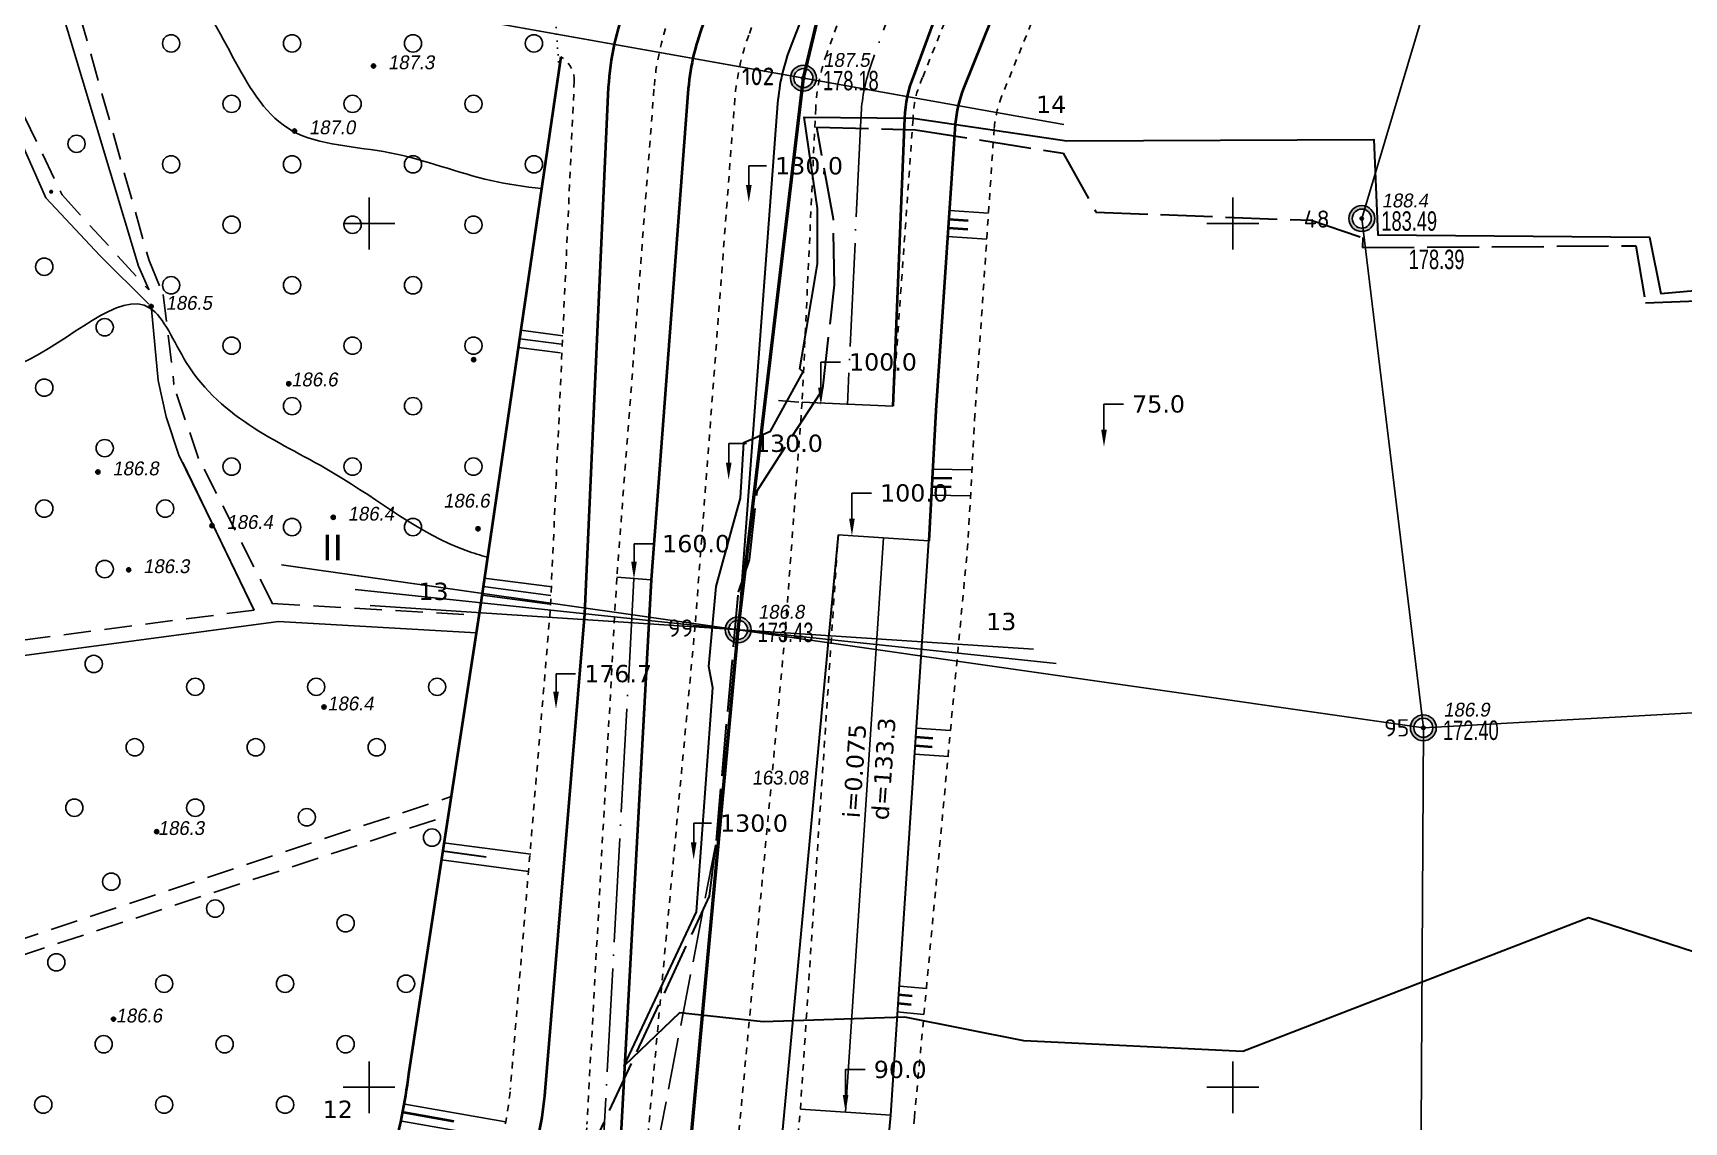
# Model space of a CAD drawing. Header units: millimetres. Extents: x 0 to 6474735, y 0 to 11273163.
# Drawn here: x 3233322.2 to 3233704.4, y 5635792 to 5636044.1 of the extents above; entities that cross this region are included whole.
import ezdxf
from ezdxf import colors
from ezdxf.entities.mleader import LeaderData, LeaderLine
from ezdxf.enums import TextEntityAlignment as Align
from ezdxf.math import Vec2, Vec3

# ---------------------------------------------------------------- set-up
doc = ezdxf.new("R2010")
doc.units = ezdxf.units.MM
doc.header["$PDMODE"] = 32
doc.header["$PDSIZE"] = 0.8
for name, pattern in [('ACAD_ISO02W100', [15, 12, -3]), ('ACAD_ISO04W100', [30, 24, -3, 0, -3]), ('ADOT1', [1.6, 0.1, -1.5]), ('AHIDDEN2', [3, 1.5, -1.5]), ('AHIDDEN4', [7, 5, -2]), ('DASHED2', [9.525, 6.35, -3.175])]:
    doc.linetypes.add(name, pattern=pattern)
for name, color, linetype in [('1 доб', 7, 'Continuous'), ('5 р1ків', 7, 'Continuous'), ('ВЫСОТЫ', 7, 'Continuous'), ('ГОРИЗОНТАЛИ', 22, 'Continuous'), ('Контур запасів', 7, 'Continuous'), ('кресты', 7, 'Continuous'), ('ОШИБКИ', 7, 'Continuous'), ('ПИКЕТЫ', 7, 'Continuous'), ('ПЛАН НА КІНЕЦЬ', 7, 'Continuous'), ('ПРОМЫШЛЕННЫЕ', 7, 'Continuous'), ('ПРОФІЛЬ_БОРТА', 7, 'Continuous'), ('ПУНКТЫ', 7, 'Continuous'), ('РАСТИТ', 7, 'Continuous')]:
    doc.layers.add(name, color=color, linetype=linetype)
doc.styles.add('grad', font='grad.shx')
doc.styles.add('ISO Proportional', font='isocpeur.ttf')
doc.styles.add('universw', font='universw.shx', dxfattribs={"oblique": 10})
doc.styles.add('user', font='symeteo.shx', dxfattribs={"height": 2.5})
doc.styles.add('стиль1', font='verdana.ttf', dxfattribs={"height": 4})

# ---------------------------------------------------------------- blocks, each defined once
blk = doc.blocks.new('89_1')
h = blk.add_hatch(color=256)
h.paths.add_polyline_path([(-1.5, 0, 1), (1.5, 0, 1)])
h.paths.add_polyline_path([(1.1, 0, -1), (-1.1, 0, -1)], flags=16)
h.paths.add_polyline_path([(0.06, 0, -1), (-0.06, 0, -1)], flags=0)
for radius in [1.5, 1.1, 0.0622]:
    blk.add_circle((0, 0), radius)
at = {"color": 7, "linetype": 'Continuous', "style": 'grad', "oblique": 10, "width": 0.7}
for tag, p in [('P37', (6.48, 0.16)), ('P4', (6.45, -2.94))]:
    blk.add_attdef(tag, text='', height=2.5, dxfattribs=at).set_placement(p, align=Align.CENTER)
at = {"color": 7, "linetype": 'Continuous', "style": 'user', "flags": 8}
blk.add_attdef('ddddd', (2.53, -1.14), '', height=2.5, dxfattribs=at)
blk = doc.blocks.new('POINTINV')
at = {"layer": 'ПУНКТЫ', "color": 0, "linetype": 'Continuous'}
blk.add_point((0, 0), dxfattribs=at)
at = {"layer": 'ВЫСОТЫ', "color": 0, "style": 'grad', "width": 0.7}
blk.add_attdef('POINT_H', (1.6, -0.8), '', height=1.65, dxfattribs=at)
at = {"layer": 'ОШИБКИ', "color": 0, "linetype": 'Continuous', "style": 'grad', "width": 0.7, "flags": 1}
blk.add_attdef('POINT_MX', text='', height=1.65, dxfattribs=at).set_placement((-4.2077, 4.453385), align=Align.RIGHT)
blk.add_attdef('POINT_MY', (2.8923, 4.253385), '', height=1.65, dxfattribs=at)
blk = doc.blocks.new('372')
blk.add_circle((0, 0), 1)
blk = doc.blocks.new('368')
at = {"color": 0, "linetype": 'Continuous'}
blk.add_blockref('372', (0, 0), dxfattribs=at)

msp = doc.modelspace()

# ---------------------------------------------------------------- hatches: boundary and pattern name
at = {"layer": 'ПИКЕТЫ', "linetype": 'Continuous'}
h = msp.add_hatch(color=7, dxfattribs=at)
edge = h.paths.add_edge_path()
edge.add_arc((3233401.034, 5636036.492), 0.48, 0, 360)
h = msp.add_hatch(color=7, dxfattribs=at)
edge = h.paths.add_edge_path()
edge.add_arc((3233382.737, 5636021.435), 0.48, 0, 360)
h = msp.add_hatch(color=7, dxfattribs=at)
edge = h.paths.add_edge_path()
edge.add_arc((3233326.402, 5636007.36), 0.48, 0, 360)
h = msp.add_hatch(color=7, dxfattribs=at)
edge = h.paths.add_edge_path()
edge.add_arc((3233349.548, 5635980.796), 0.48, 0, 360)
h = msp.add_hatch(color=7, dxfattribs=at)
edge = h.paths.add_edge_path()
edge.add_arc((3233424.239, 5635968.487), 0.48, 0, 360)
h = msp.add_hatch(color=7, dxfattribs=at)
edge = h.paths.add_edge_path()
edge.add_arc((3233381.416, 5635962.892), 0.48, 0, 360)
h = msp.add_hatch(color=7, dxfattribs=at)
edge = h.paths.add_edge_path()
edge.add_arc((3233337.226, 5635942.464), 0.48, 0, 360)
h = msp.add_hatch(color=7, dxfattribs=at)
edge = h.paths.add_edge_path()
edge.add_arc((3233391.71, 5635931.98), 0.48, 0, 360)
h = msp.add_hatch(color=7, dxfattribs=at)
edge = h.paths.add_edge_path()
edge.add_arc((3233363.657, 5635930.057), 0.48, 0, 360)
h = msp.add_hatch(color=7, dxfattribs=at)
edge = h.paths.add_edge_path()
edge.add_arc((3233425.227, 5635929.318), 0.48, 0, 360)
h = msp.add_hatch(color=7, dxfattribs=at)
edge = h.paths.add_edge_path()
edge.add_arc((3233344.354, 5635919.816), 0.48, 0, 360)
h = msp.add_hatch(color=7, dxfattribs=at)
edge = h.paths.add_edge_path()
edge.add_arc((3233389.556, 5635888.04), 0.48, 0, 360)
h = msp.add_hatch(color=7, dxfattribs=at)
edge = h.paths.add_edge_path()
edge.add_arc((3233350.838, 5635859.189), 0.48, 0, 360)
h = msp.add_hatch(color=7, dxfattribs=at)
edge = h.paths.add_edge_path()
edge.add_arc((3233340.832, 5635815.779), 0.48, 0, 360)

# ---------------------------------------------------------------- linework, layer by layer
at = {"color": 7, "linetype": 'ADOT1'}
msp.add_lwpolyline([(3233454.488, 5636082.714), (3233440.717, 5636080.521), (3233444.003, 5636035.815)], dxfattribs=at)
at = {"color": 7, "linetype": 'DASHED2'}
for points in [[(3233319, 5636080.1), (3233330.4, 5636057.6), (3233349.074, 5635991.45), (3233352.35, 5635983.6), (3233354.842, 5635962.778), (3233354.681, 5635962.699)], [(3233318.147, 5636074.119), (3233316.236, 5636061.12), (3233316.06, 5636043.012), (3233320.265, 5636024.739), (3233328.957, 5636006.623), (3233349.01, 5635984.615)], [(3233377.637, 5635912.013), (3233360.551, 5635945.571), (3233354.563, 5635963.045)], [(3233377.255, 5635912.764), (3233377.6, 5635912), (3233425.442, 5635909.309)], [(3233373.4, 5635910.5), (3233259.9, 5635895.8)], [(3233217.962, 5635800.5), (3233419.011, 5635867.318)], [(3233219.269, 5635797.641), (3233418.338, 5635862.927)]]:
    msp.add_lwpolyline(points, dxfattribs=at)
at = {"color": 7}
for points in [[(3233318.147, 5636074.119), (3233326.91, 5636055.681), (3233346.66, 5635990.098), (3233348.994, 5635984.716), (3233349.01, 5635984.615)], [(3233313.498, 5636040.047), (3233316.695, 5636025.2), (3233325.188, 5636005.953), (3233337.657, 5635992.619), (3233349.043, 5635981.332)], [(3233349.629, 5635980.751), (3233349.712, 5635980.232)], [(3233356.881, 5635944.681), (3233373.4, 5635910.5)], [(3233260.601, 5635891.992), (3233379.007, 5635907.823), (3233424.817, 5635905.232)]]:
    msp.add_lwpolyline(points, dxfattribs=at)
at = {"layer": '1 доб', "color": 6}
msp.add_lwpolyline([(3233422.232, 5636047.651), (3233526.669, 5636029.019)], dxfattribs=at)
at = {"layer": '1 доб', "linetype": 'Continuous', "lineweight": 30}
msp.add_lwpolyline([(3233709.278, 5635830.514), (3233682.339, 5635839.255), (3233602.302, 5635808.255), (3233551.619, 5635810.725), (3233524.031, 5635816.236), (3233491.286, 5635815.184), (3233471.861, 5635817.27), (3233459.087, 5635804.993), (3233475.82, 5635840.614), (3233479.626, 5635892.529), (3233478.645, 5635897.436), (3233480.37, 5635915.941), (3233484.287, 5635930.313), (3233486.024, 5635936.412), (3233486.748, 5635949.267), (3233492.919, 5635951.905), (3233500.527, 5635965.689), (3233499.753, 5635966.335), (3233503.839, 5635990.679), (3233503.839, 5636003.449), (3233500.733, 5636024.644), (3233526.007, 5636024.381), (3233561.515, 5636019.137), (3233632.602, 5636019.455), (3233633.554, 5635997.409), (3233696.489, 5635996.806), (3233699.057, 5635983.831), (3233732.361, 5635986.713)], dxfattribs=at)
msp.add_lwpolyline([(3233709.278, 5635830.514), (3233682.339, 5635839.255), (3233602.302, 5635808.255), (3233551.619, 5635810.725), (3233524.031, 5635816.236), (3233491.286, 5635815.184), (3233471.861, 5635817.27), (3233459.087, 5635804.993), (3233475.82, 5635840.614), (3233479.626, 5635892.529), (3233478.645, 5635897.436), (3233480.37, 5635915.941), (3233484.287, 5635930.313), (3233486.024, 5635936.412), (3233486.748, 5635949.267), (3233492.919, 5635951.905), (3233500.527, 5635965.689), (3233499.753, 5635966.335), (3233503.839, 5635990.679), (3233503.839, 5636003.449), (3233500.733, 5636024.644), (3233526.007, 5636024.381), (3233561.515, 5636019.137), (3233632.602, 5636019.455), (3233633.554, 5635997.409), (3233696.489, 5635996.806), (3233699.057, 5635983.831), (3233732.361, 5635986.713)], dxfattribs=at)
at = {"layer": '1 доб', "color": 3, "linetype": 'Continuous', "lineweight": 30}
msp.add_lwpolyline([(3233709.278, 5635830.514), (3233682.339, 5635839.255), (3233602.302, 5635808.255), (3233551.619, 5635810.725), (3233524.031, 5635816.236), (3233491.286, 5635815.184), (3233471.861, 5635817.27), (3233459.087, 5635804.993), (3233475.82, 5635840.614), (3233479.626, 5635892.529), (3233478.645, 5635897.436), (3233480.37, 5635915.941), (3233484.287, 5635930.313), (3233486.024, 5635936.412), (3233486.748, 5635949.267), (3233492.919, 5635951.905), (3233500.527, 5635965.689), (3233499.753, 5635966.335), (3233503.839, 5635990.679), (3233503.839, 5636003.449), (3233500.733, 5636024.644), (3233526.007, 5636024.381), (3233561.515, 5636019.137), (3233632.602, 5636019.455), (3233633.554, 5635997.409), (3233696.489, 5635996.806), (3233699.057, 5635983.831), (3233732.361, 5635986.713)], dxfattribs=at)
at = {"layer": '1 доб', "linetype": 'ACAD_ISO02W100'}
msp.add_lwpolyline([(3233327.563, 5635394.97), (3233347.76, 5635456.127), (3233366.952, 5635495.328), (3233390.897, 5635532.987), (3233429.669, 5635593.376), (3233480.412, 5635857.152), (3233485.499, 5635914.629), (3233488.094, 5635922.114), (3233489.874, 5635938.129), (3233505.084, 5635961.758), (3233507.736, 5635985.773), (3233507.499, 5636000.976), (3233503.64, 5636022.312), (3233526.553, 5636021.709), (3233560.739, 5636016.298), (3233568.277, 5636002.664), (3233618.097, 5636000.745), (3233630.062, 5635996.734), (3233629.979, 5635994.449), (3233693.283, 5635994.843), (3233695.559, 5635981.609), (3233810.917, 5635986.207)], dxfattribs=at)
at = {"layer": '1 доб', "linetype": 'ACAD_ISO02W100', "lineweight": 30}
msp.add_lwpolyline([(3233430.301, 5635740.259), (3233478.83, 5635844.222), (3233480.412, 5635857.152), (3233485.499, 5635914.629), (3233488.094, 5635922.114), (3233489.874, 5635938.129), (3233505.084, 5635961.758), (3233507.736, 5635985.773), (3233507.499, 5636000.976), (3233503.64, 5636022.312), (3233526.553, 5636021.709), (3233560.739, 5636016.298), (3233568.277, 5636002.664), (3233618.097, 5636000.745), (3233630.062, 5635996.734), (3233629.979, 5635994.449), (3233693.283, 5635994.843), (3233695.559, 5635981.609), (3233810.917, 5635986.207)], dxfattribs=at)
at = {"layer": '1 доб', "color": 1}
msp.add_lwpolyline([(3233396.767, 5635915.257), (3233559.067, 5635898.156)], dxfattribs=at)
at = {"layer": 'ГОРИЗОНТАЛИ', "color": 34, "linetype": 'Continuous'}
for points, knots in [([(3233439.94, 5636008.093), (3233435.991, 5636008.529), (3233424.064, 5636010.212), (3233405.956, 5636017.745), (3233372.47, 5636018.252), (3233365.147, 5636056.088), (3233314.865, 5636078.674), (3233257.39, 5636052.34), (3233227.03, 5636002.034), (3233200.434, 5635999.397), (3233189.057, 5635998.268)], [51.0461935, 51.0461935, 51.0461935, 51.0461935, 62.9067583, 87.2236662, 110.419157, 153.632516, 177.4870156, 267.3319826, 310.942864, 343.5456651, 343.5456651, 343.5456651, 343.5456651]), ([(3233427.428, 5635922.729), (3233425.764, 5635923.181), (3233412.999, 5635927.107), (3233390.946, 5635945.378), (3233361.126, 5635956.117), (3233347.785, 5635990.684), (3233321.498, 5635962.999), (3233287.079, 5635966.004), (3233249.808, 5635952.983), (3233210.201, 5635950.921), (3233186.886, 5635951.894), (3233177.07, 5635952.303)], [41.0354555, 41.0354555, 41.0354555, 41.0354555, 46.2152635, 81.336032, 124.4466825, 139.6051385, 171.9312119, 197.0127771, 245.7697125, 286.2871437, 315.7535647, 315.7535647, 315.7535647, 315.7535647])]:
    msp.add_open_spline(points, degree=3, knots=knots, dxfattribs=at)
at = {"layer": 'Контур запасів', "color": 5, "linetype": 'Continuous', "lineweight": 50}
msp.add_lwpolyline([(3233531.122, 5636161.14), (3233677.57, 5636160.94), (3233863.616, 5636186.105), (3233938.344, 5636043.124), (3233976.254, 5635840.16), (3233904.733, 5635671.708), (3233892.023, 5635420.863), (3233850.767, 5635332.582), (3233782.316, 5635239.745), (3233681.438, 5635245.908), (3233597.073, 5635240.683), (3233461.145, 5635251.016), (3233358.467, 5635271.451), (3233358.828, 5635380.034), (3233406.788, 5635492.018), (3233445.079, 5635643.627), (3233474.096, 5635783.184), (3233485.443, 5635905.913), (3233500.56, 5636033.677), (3233531.122, 5636161.14)], dxfattribs=at)
at = {"layer": 'кресты', "color": 3, "linetype": 'Continuous'}
for p, q in [((3233400, 5635994), (3233400, 5636006)), ((3233600, 5635994), (3233600, 5636006)), ((3233394, 5636000), (3233406, 5636000)), ((3233594, 5636000), (3233606, 5636000)), ((3233400, 5635794), (3233400, 5635806)), ((3233600, 5635794), (3233600, 5635806)), ((3233394, 5635800), (3233406, 5635800)), ((3233594, 5635800), (3233606, 5635800))]:
    msp.add_line(p, q, dxfattribs=at)
at = {"layer": 'ПИКЕТЫ', "color": 7, "linetype": 'Continuous'}
for centre in [(3233401.034, 5636036.492, 186.81), (3233382.737, 5636021.435, 186.81), (3233349.548, 5635980.796, 186.81), (3233424.239, 5635968.487, 186.81), (3233381.416, 5635962.892, 186.81), (3233337.226, 5635942.464, 186.81), (3233391.71, 5635931.98, 186.81), (3233363.657, 5635930.057, 186.81), (3233425.227, 5635929.318, 186.81), (3233344.354, 5635919.816, 186.81), (3233389.556, 5635888.04, 186.81), (3233350.838, 5635859.189, 186.81), (3233340.832, 5635815.779, 186.81)]:
    msp.add_circle(centre, 0.48, dxfattribs=at)
at = {"layer": 'ПЛАН НА КІНЕЦЬ', "lineweight": 40}
for p, q in [((3233534.215, 5636001.017), (3233538.744, 5636000.701)), ((3233534.075, 5635999.022), (3233538.605, 5635998.706)), ((3233530.251, 5635939.112), (3233534.809, 5635939.029)), ((3233530.359, 5635941.111), (3233534.918, 5635941.027)), ((3233526.449, 5635879.126), (3233530.398, 5635878.866)), ((3233526.58, 5635881.122), (3233530.53, 5635880.862)), ((3233522.597, 5635821.449), (3233525.723, 5635821.157)), ((3233522.411, 5635819.458), (3233525.537, 5635819.166)), ((3233419.61, 5635792.098), (3233407.962, 5635794.136))]:
    msp.add_line(p, q, dxfattribs=at)
at = {"layer": 'ПЛАН НА КІНЕЦЬ'}
for p, q in [((3233534.354, 5636003.012), (3233543.413, 5636002.381)), ((3233533.936, 5635997.027), (3233542.996, 5635996.395)), ((3233444.841, 5635974.029), (3233435.13, 5635975.28)), ((3233444.33, 5635970.062), (3233434.619, 5635971.313)), ((3233444.585, 5635972.046), (3233434.875, 5635973.297)), ((3233530.467, 5635943.109), (3233539.586, 5635942.942)), ((3233530.143, 5635937.114), (3233539.257, 5635936.947)), ((3233442.369, 5635915.852), (3233426.689, 5635917.904)), ((3233441.85, 5635911.886), (3233426.17, 5635913.937)), ((3233442.11, 5635913.869), (3233426.43, 5635915.921)), ((3233526.712, 5635883.117), (3233534.61, 5635882.597)), ((3233526.318, 5635877.13), (3233534.216, 5635876.61)), ((3233437.438, 5635853.965), (3233417.289, 5635856.625)), ((3233436.915, 5635850), (3233416.766, 5635852.66)), ((3233522.783, 5635823.441), (3233529.035, 5635822.857)), ((3233522.225, 5635817.466), (3233528.477, 5635816.883)), ((3233431.603, 5635792.03), (3233408.307, 5635796.106)), ((3233430.914, 5635788.09), (3233407.617, 5635792.165))]:
    msp.add_line(p, q, dxfattribs=at)
at = {"layer": 'ПЛАН НА КІНЕЦЬ', "lineweight": 30}
msp.add_line((3233427.102, 5635853.313), (3233417.028, 5635854.643), dxfattribs=at)
at = {"layer": 'ПЛАН НА КІНЕЦЬ', "lineweight": 40}
for points in [[(3234009.542, 5635767.411), (3234021.847, 5635793.833, 0.1069798), (3234025.997, 5635813.415), (3234024.382, 5635849.15), (3233997.98, 5635999.613, 0.0849709), (3233994.424, 5636010.122), (3233978.762, 5636040.36), (3233972.096, 5636055.382), (3233904.415, 5636207.428), (3233891.208, 5636235.715), (3233891.208, 5636235.715), (3233857.497, 5636231.337), (3233671.216, 5636207.913), (3233531.157, 5636186.564, 0.2450962), (3233506.398, 5636167.068), (3233459.67, 5636051.13, 0.0771931), (3233455.397, 5636031.577), (3233449.913, 5635909.66), (3233440.618, 5635798.007, -0.0541724), (3233436.463, 5635778.706), (3233400.198, 5635674.509)], [(3234010.455, 5635802.198), (3234007.636, 5635846.022), (3233979.568, 5635999.2), (3233979.243, 5636000.975), (3233978.343, 5636002.539), (3233961.593, 5636031.64), (3233884.741, 5636204.833), (3233880.222, 5636214.271), (3233869.708, 5636213.144), (3233847.96, 5636210.82), (3233673.763, 5636189.089), (3233531.137, 5636172.068, 0.2435533), (3233520.494, 5636163.688), (3233477.323, 5636046.156, 0.0729873), (3233473.835, 5636030.178), (3233465.336, 5635917.477), (3233458.945, 5635800.261)], [(3233903.384, 5635672.708), (3233931.984, 5635786.965), (3233937.307, 5635805.192), (3233935.434, 5635835.849), (3233907.907, 5635986.172), (3233902.853, 5636009.392), (3233842.509, 5636146.509), (3233841.696, 5636146.399), (3233812.397, 5636142.437), (3233612.961, 5636118.512), (3233583.732, 5636115.007), (3233574.058, 5636113.855, 0.2472729), (3233569.435, 5636110.317), (3233537.693, 5636031.531, 0.0674556), (3233535.715, 5636023.021), (3233531.204, 5635956.718), (3233529.57, 5635926.528)], [(3233557.787, 5636120.316), (3233526.119, 5636034.325, 0.0956487), (3233524.004, 5636024.375), (3233521.242, 5635957.737)], [(3233444.413, 5636038.615), (3233425.883, 5635912.189), (3233409.163, 5635803.015, -0.0332926), (3233405.221, 5635783.383), (3233383.233, 5635695.125)], [(3233458.945, 5635800.261), (3233457.17, 5635767.712), (3233454.471, 5635738.595, -0.0809893), (3233453.351, 5635733.073)]]:
    msp.add_lwpolyline(points, format="xyb", dxfattribs=at)
at = {"layer": 'ПЛАН НА КІНЕЦЬ', "linetype": 'AHIDDEN2'}
for points in [[(3234002.597, 5635768.951), (3234012.442, 5635790.053, 0.1362278), (3234017.93, 5635813.795), (3234015.504, 5635847.491), (3233987.752, 5635996.099, 0.1062029), (3233985.125, 5636005.092), (3233968.735, 5636035.268), (3233961.515, 5636051.539), (3233894.16, 5636202.068), (3233884.995, 5636222.829), (3233858.878, 5636220.242), (3233672.526, 5636198.23), (3233531.148, 5636180.068, 0.1907124), (3233512.715, 5636165.553), (3233469.652, 5636047.994, 0.0716762), (3233465.967, 5636031.088), (3233457.369, 5635918.121)], [(3233872.034, 5636203.132), (3233849.759, 5636200.52), (3233833.89, 5636197.72), (3233675.227, 5636178.259), (3233534.6, 5636161.519, 0.3093291), (3233530.063, 5636157.97), (3233487.918, 5636043.619, 0.0685337), (3233484.695, 5636028.922), (3233475.498, 5635906.961)], [(3233877.012, 5635525.004), (3233895.728, 5635615.013), (3233908.118, 5635644.676), (3233913.117, 5635670.594), (3233941.637, 5635784.349), (3233947.394, 5635804.062), (3233945.379, 5635837.059), (3233917.713, 5635988.137), (3233912.411, 5636012.501), (3233848.628, 5636157.431), (3233840.352, 5636156.308), (3233811.056, 5636152.347), (3233611.77, 5636128.44), (3233582.271, 5636124.903), (3233567.87, 5636123.166, 0.2217305), (3233562.235, 5636118.801), (3233528.162, 5636033.832, 0.105849), (3233525.939, 5636024.151), (3233521.242, 5635957.737)], [(3233894.546, 5635674.92), (3233923.189, 5635789.349), (3233928.117, 5635806.222), (3233926.374, 5635834.746), (3233898.973, 5635984.383), (3233894.146, 5636006.561), (3233836.932, 5636136.566), (3233813.617, 5636133.413), (3233614.045, 5636109.472), (3233580.485, 5636105.456, 0.2462996), (3233575.856, 5636101.919), (3233546.464, 5636029.415, 0.0674874), (3233544.726, 5636021.978), (3233540.287, 5635955.734), (3233538.651, 5635925.898), (3233526.249, 5635793.009), (3233523.437, 5635762.931), (3233520.955, 5635738.045, -0.0571521), (3233516.449, 5635718.843), (3233458.857, 5635566.813)], [(3233538.053, 5636127.497), (3233505.958, 5636039.299, 0.0746743), (3233503.414, 5636026.757), (3233500.262, 5635958.625), (3233496.311, 5635904.768), (3233481.248, 5635742.344, -0.0732585), (3233479.036, 5635732.579)], [(3233444.413, 5636038.615, -0.2717333), (3233447.517, 5636032.982), (3233441.957, 5635910.495), (3233432.705, 5635799.491, -0.0552908), (3233428.526, 5635779.894), (3233392.955, 5635677.754)], [(3233457.348, 5635917.912), (3233450.456, 5635791.441, -0.0899523), (3233445.303, 5635768.812), (3233431.837, 5635740.12), (3233416.71, 5635681.882), (3233388.536, 5635619.783), (3233378.195, 5635585.868), (3233369.776, 5635564.392), (3233346.281, 5635490.821), (3233339.106, 5635475.027), (3233340.044, 5635458.266), (3233333.807, 5635395.709), (3233329.057, 5635372.43), (3233325.9, 5635351.689), (3233323.76, 5635337.63), (3233328.356, 5635312.5), (3233340.359, 5635293.864), (3233348.772, 5635280.917), (3233363.309, 5635260.798), (3233374.19, 5635244.927)], [(3233475.498, 5635906.961), (3233459.805, 5635737.651, -0.0600817), (3233458.167, 5635730.507)]]:
    msp.add_lwpolyline(points, format="xyb", dxfattribs=at)
at = {"layer": 'ПЛАН НА КІНЕЦЬ', "lineweight": 30}
for points in [[(3233806.036, 5636183.867), (3233544.786, 5636152.553, 0.172459), (3233539.565, 5636148.495), (3233497.692, 5636041.278, 0.0721289), (3233494.588, 5636027.778), (3233485.441, 5635905.906)], [(3233508.615, 5635927.908), (3233491.149, 5635741.487, -0.0576494), (3233488.223, 5635728.416), (3233404.182, 5635507.955), (3233389.886, 5635410.459), (3233387.421, 5635384.016), (3233388.596, 5635362.972), (3233392.308, 5635356.082), (3233402.641, 5635353.162), (3233402.641, 5635353.162), (3233466.861, 5635332.719), (3233494.51, 5635328.063), (3233552.748, 5635324.078), (3233592.339, 5635321.723), (3233631.931, 5635319.814), (3233677.083, 5635308.877), (3233707.445, 5635304.652), (3233753.376, 5635299.586), (3233766.577, 5635297.637), (3233781.215, 5635294.32)], [(3233485.455, 5635906.038), (3233470.497, 5635744.652, -0.0643117), (3233468.238, 5635734.909)]]:
    msp.add_lwpolyline(points, format="xyb", dxfattribs=at)
at = {"layer": 'ПЛАН НА КІНЕЦЬ', "linetype": 'ACAD_ISO04W100'}
msp.add_lwpolyline([(3233547.92, 5636123.907), (3233516.236, 5636036.837, 0.069038), (3233513.931, 5636025.54), (3233510.745, 5635958.015)], format="xyb", dxfattribs=at)
at = {"layer": 'ПЛАН НА КІНЕЦЬ'}
for points in [[(3233560.895, 5636022.937), (3233420.921, 5636047.852)], [(3233521.242, 5635957.737), (3233500.261, 5635958.607)], [(3233508.615, 5635927.908), (3233529.57, 5635926.528)], [(3233510.335, 5635794.206), (3233519.092, 5635927.218)], [(3233457.359, 5635918.121), (3233465.336, 5635917.477)], [(3233553.832, 5635901.411), (3233400.272, 5635911.52)], [(3233499.858, 5635794.896), (3233520.813, 5635793.516)]]:
    msp.add_lwpolyline(points, dxfattribs=at)
at = {"layer": 'ПЛАН НА КІНЕЦЬ', "color": 3}
msp.add_lwpolyline([(3233499.527, 5635958.667), (3233494.816, 5635959.013)], dxfattribs=at)
at = {"layer": 'ПЛАН НА КІНЕЦЬ', "linetype": 'AHIDDEN2'}
msp.add_lwpolyline([(3233497.071, 5635765.037), (3233499.858, 5635794.896), (3233508.615, 5635927.908)], dxfattribs=at)
at = {"layer": 'ПЛАН НА КІНЕЦЬ', "lineweight": 30}
msp.add_lwpolyline([(3233518.026, 5635763.658), (3233520.813, 5635793.516), (3233529.57, 5635926.538)], dxfattribs=at)
at = {"layer": 'ПЛАН НА КІНЕЦЬ', "linetype": 'ACAD_ISO04W100'}
msp.add_lwpolyline([(3233461.342, 5635917.695), (3233453.176, 5635767.93)], dxfattribs=at)
at = {"layer": 'ПРОМЫШЛЕННЫЕ', "color": 7, "linetype": 'Continuous'}
msp.add_lwpolyline([(3233373.299, 5635910.55), (3233363.911, 5635930.078), (3233355.938, 5635946.388), (3233353.022, 5635955.215), (3233351.167, 5635963.634), (3233349.665, 5635980.14)], dxfattribs=at)
at = {"layer": 'ПРОФІЛЬ_БОРТА'}
for points in [[(3233591.516, 5635164.753), (3233597.073, 5635240.683), (3233643.472, 5635777.281), (3233644.101, 5635883.242), (3233629.837, 5636001.147), (3233677.57, 5636160.94), (3233704.005, 5636249.433)], [(3233379.719, 5635921.008), (3233485.443, 5635905.906), (3233644.101, 5635883.242), (3233778.541, 5635890.739), (3233976.254, 5635840.16), (3234069.18, 5635816.383)]]:
    msp.add_lwpolyline(points, dxfattribs=at)

# ---------------------------------------------------------------- block references
at = {"layer": 'ПРОМЫШЛЕННЫЕ', "color": 7, "linetype": 'Continuous', "xscale": 1.999999999985556, "yscale": 1.999999999985556, "zscale": 1.999999999985556, "rotation": 353.291126940981}
for p in [(3233500.56, 5636033.677), (3233629.839, 5636001.143), (3233485.443, 5635905.913), (3233644.094, 5635883.249)]:
    msp.add_blockref('89_1', p, dxfattribs=at)
at = {"layer": 'ПУНКТЫ', "color": 7, "linetype": 'Continuous'}
ref = msp.add_blockref('POINTINV', (3233500.554, 5636033.678), dxfattribs=at)
ref.add_attrib('POINT_H', '187.5', (3233505.179, 5636036.27), dxfattribs={"layer": 'ВЫСОТЫ', "color": 0, "height": 3.2, "style": 'universw', "oblique": 10})
ref = msp.add_blockref('POINTINV', (3233629.837, 5636001.147), dxfattribs=at)
ref.add_attrib('POINT_H', '188.4', (3233634.462, 5636003.74), dxfattribs={"layer": 'ВЫСОТЫ', "color": 0, "height": 3.2, "style": 'universw', "oblique": 10})
ref = msp.add_blockref('POINTINV', (3233485.441, 5635905.906), dxfattribs=at)
ref.add_attrib('POINT_H', '186.8', (3233490.066, 5635908.498), dxfattribs={"layer": 'ВЫСОТЫ', "color": 0, "height": 3.2, "style": 'universw', "oblique": 10})
ref = msp.add_blockref('POINTINV', (3233644.101, 5635883.242), dxfattribs=at)
ref.add_attrib('POINT_H', '186.9', (3233648.726, 5635885.834), dxfattribs={"layer": 'ВЫСОТЫ', "color": 0, "height": 3.2, "style": 'universw', "oblique": 10})
at = {"layer": 'РАСТИТ', "color": 7, "linetype": 'AHIDDEN2', "xscale": 2, "yscale": 2, "zscale": 2}
for p in [(3233354.181, 5636041.714), (3233382.181, 5636041.714), (3233410.181, 5636041.714), (3233438.181, 5636041.714), (3233368.181, 5636027.714), (3233396.181, 5636027.714), (3233424.181, 5636027.714), (3233332.278, 5636018.459), (3233354.181, 5636013.714), (3233382.181, 5636013.714), (3233410.181, 5636013.714), (3233438.181, 5636013.714), (3233368.181, 5635999.714), (3233396.181, 5635999.714), (3233424.181, 5635999.714), (3233324.801, 5635989.991), (3233354.181, 5635985.714), (3233382.181, 5635985.714), (3233410.181, 5635985.714), (3233338.801, 5635975.991), (3233368.181, 5635971.714), (3233396.181, 5635971.714), (3233424.181, 5635971.714), (3233324.801, 5635961.991), (3233382.181, 5635957.714), (3233410.181, 5635957.714), (3233338.801, 5635947.991), (3233368.181, 5635943.714), (3233396.181, 5635943.714), (3233424.181, 5635943.714), (3233324.801, 5635933.991), (3233352.801, 5635933.991), (3233382.181, 5635929.714), (3233410.181, 5635929.714), (3233338.801, 5635919.991)]:
    msp.add_blockref('368', p, dxfattribs=at)
at = {"layer": 'РАСТИТ', "color": 7, "linetype": 'Continuous', "xscale": 2, "yscale": 2, "zscale": 2}
for p in [(3233336.257, 5635898.02), (3233359.767, 5635892.724), (3233387.767, 5635892.724), (3233415.767, 5635892.724), (3233345.767, 5635878.724), (3233373.767, 5635878.724), (3233401.767, 5635878.724), (3233331.767, 5635864.724), (3233359.767, 5635864.724), (3233385.591, 5635862.523), (3233414.579, 5635857.818), (3233340.321, 5635847.616), (3233364.367, 5635841.384), (3233394.565, 5635837.972), (3233327.602, 5635828.937), (3233352.565, 5635823.972), (3233380.565, 5635823.972), (3233408.565, 5635823.972), (3233338.565, 5635809.972), (3233366.565, 5635809.972), (3233394.565, 5635809.972), (3233324.565, 5635795.972), (3233352.565, 5635795.972), (3233380.565, 5635795.972)]:
    msp.add_blockref('368', p, dxfattribs=at)

# ---------------------------------------------------------------- texts
at = {"layer": 'ВЫСОТЫ', "style": 'universw', "oblique": 10}
for tag, p in [('187.3', (3233409.75, 5636035.724, 186.81)), ('187.0', (3233391.453, 5636020.667, 186.81)), ('186.5', (3233358.264, 5635980.028, 186.81)), ('186.6', (3233387.353, 5635962.299, 186.81)), ('186.8', (3233345.942, 5635941.696, 186.81)), ('186.6', (3233422.533, 5635934.216, 186.81)), ('186.4', (3233372.373, 5635929.289, 186.81)), ('186.4', (3233400.426, 5635931.212, 186.81)), ('186.3', (3233353.07, 5635919.048, 186.81)), ('186.4', (3233395.704, 5635887.272, 186.81)), ('186.3', (3233356.468, 5635858.421, 186.81)), ('186.6', (3233346.709, 5635815.011, 186.81))]:
    msp.add_attdef(tag, text='', height=3.2, dxfattribs=at).set_placement(p, align=Align.CENTER)
at = {"layer": 'ВЫСОТЫ', "color": 0, "style": 'grad', "width": 0.7}
for tag, p in [('178.18', (3233505.101, 5636030.856)), ('183.49', (3233634.384, 5635998.326)), ('173.43', (3233489.988, 5635903.084)), ('172.40', (3233648.648, 5635880.42))]:
    msp.add_attdef(tag, p, '', height=4.501, dxfattribs=at)
msp.add_attdef('178.39', text='', height=4.501, dxfattribs=at).set_placement((3233653.599, 5635989.437), align=Align.RIGHT)
at = {"layer": 'ВЫСОТЫ', "style": 'universw', "oblique": 6}
msp.add_attdef('163.08', (3233488.669, 5635870.106, 163.73), '', height=3.2, dxfattribs=at)
at = {"layer": 'ПЛАН НА КІНЕЦЬ', "linetype": 'AHIDDEN4', "char_height": 4, "attachment_point": 1, "style": 'ISO Proportional'}
for s, insert in [('102', (3233486.338, 5636036.022)), ('102', (3233486.373, 5636036.142)), ('48', (3233616.383, 5636003.026)), ('99', (3233469.187, 5635908.329)), ('95', (3233634.995, 5635885.235))]:
    msp.add_mtext_dynamic_manual_height_columns(s, width=8.18768, gutter_width=7.5, heights=[0], dxfattribs=dict(at, insert=insert))
at = {"layer": 'ПЛАН НА КІНЕЦЬ', "char_height": 4, "attachment_point": 1, "style": 'стиль1'}
for s, insert in [('14', (3233554.432, 5636029.574)), ('13', (3233411.427, 5635916.832)), ('13', (3233542.866, 5635909.852)), ('12', (3233389.27, 5635796.914))]:
    msp.add_mtext_dynamic_manual_height_columns(s, width=3.78159, gutter_width=7.5, heights=[0], dxfattribs=dict(at, insert=insert))
at = {"layer": 'ПЛАН НА КІНЕЦЬ', "color": 6, "insert": (3233509.606, 5635862.5), "char_height": 4, "attachment_point": 1, "rotation": 85.96622, "style": 'стиль1'}
msp.add_mtext_dynamic_manual_height_columns('{\\C256;і=0.075\\Pd=133.3}', width=8.62343, gutter_width=20, heights=[0], dxfattribs=at)
at = {"layer": 'ПРОФІЛЬ_БОРТА', "insert": (3233389.119, 5635927.99), "char_height": 6, "attachment_point": 1, "style": 'стиль1'}
msp.add_mtext_dynamic_manual_height_columns('II', width=2.30467, gutter_width=7.5, heights=[0], dxfattribs=at)

# ---------------------------------------------------------------- leaders
at = {"layer": '5 р1ків'}
ml = msp.add_multileader_mtext('Standard', dxfattribs=at)
ml.set_content('75.0', color=256, style='стиль1')
ml.set_leader_properties()
ml.build(insert=Vec2(0, 0))
ml.multileader.update_dxf_attribs({"text_right_attachment_type": 6, "dogleg_length": 0.36})
ctx = ml.context
ctx.base_point, ctx.plane_origin = Vec3(3233574.684, 5635958.195), Vec3(3233570.155, 5635948.301)
ctx.right_attachment = 6
notes = []
notes.append((ctx, [(0, (1, 1, 0), (3233570.155, 5635958.195), (1, 0), 4.53, [(0, [(3233570.155, 5635948.301)], 0, [])])]))
ctx.mtext.insert, ctx.mtext.flow_direction = Vec3(3233576.684, 5635960.236), 5
ml = msp.add_multileader_mtext('Standard', dxfattribs=at)
ml.set_content('160.0', color=256, style='стиль1')
ml.set_leader_properties()
ml.build(insert=Vec2(0, 0))
ml.multileader.update_dxf_attribs({"text_right_attachment_type": 6, "dogleg_length": 0.36})
ctx = ml.context
ctx.base_point, ctx.plane_origin = Vec3(3233465.874, 5635925.852), Vec3(3233461.342, 5635917.695)
ctx.right_attachment = 6
notes.append((ctx, [(0, (1, 1, 0), (3233461.345, 5635925.852), (1, 0), 4.53, [(0, [(3233461.342, 5635917.695)], 0, [])])]))
ctx.mtext.insert, ctx.mtext.flow_direction = Vec3(3233467.874, 5635927.894), 5
ml = msp.add_multileader_mtext('Standard', dxfattribs=at)
ml.set_content('176.7', color=256, style='стиль1')
ml.set_leader_properties()
ml.build(insert=Vec2(0, 0))
ml.multileader.update_dxf_attribs({"text_right_attachment_type": 6, "dogleg_length": 0.36})
ctx = ml.context
ctx.base_point, ctx.plane_origin = Vec3(3233447.825, 5635895.757), Vec3(3233443.292, 5635887.599)
ctx.right_attachment = 6
notes.append((ctx, [(0, (1, 1, 0), (3233443.295, 5635895.757), (1, 0), 4.53, [(0, [(3233443.292, 5635887.599)], 0, [])])]))
ctx.mtext.insert, ctx.mtext.flow_direction = Vec3(3233449.825, 5635897.799), 5
at = {"layer": 'ПЛАН НА КІНЕЦЬ'}
ml = msp.add_multileader_mtext('Standard', dxfattribs=at)
ml.set_content('130.0', color=256, style='стиль1')
ml.set_leader_properties()
ml.build(insert=Vec2(0, 0))
ml.multileader.update_dxf_attribs({"text_right_attachment_type": 6, "dogleg_length": 0.36})
ctx = ml.context
ctx.base_point, ctx.plane_origin = Vec3(3233492.028, 5636013.346), Vec3(3233451.456, 5635994.652)
ctx.right_attachment = 6
notes.append((ctx, [(0, (1, 1, 0), (3233487.944, 5636013.346), (1, 0), 4.084, [(0, [(3233487.912, 5636004.913)], 0, [])])]))
ctx.mtext.insert, ctx.mtext.flow_direction = Vec3(3233494.028, 5636015.387), 5
ml = msp.add_multileader_mtext('Standard', dxfattribs=at)
ml.set_content('100.0', color=256, style='стиль1')
ml.set_leader_properties()
ml.build(insert=Vec2(0, 0))
ml.multileader.update_dxf_attribs({"text_right_attachment_type": 6, "dogleg_length": 0.36})
ctx = ml.context
ctx.base_point, ctx.plane_origin = Vec3(3233509.133, 5635967.918), Vec3(3233504.604, 5635958.025)
ctx.right_attachment = 6
notes.append((ctx, [(0, (1, 1, 0), (3233504.604, 5635967.918), (1, 0), 4.53, [(0, [(3233504.604, 5635958.025)], 0, [])])]))
ctx.mtext.insert, ctx.mtext.flow_direction = Vec3(3233511.133, 5635969.96), 5
ml = msp.add_multileader_mtext('Standard', dxfattribs=at)
ml.set_content('130.0', color=256, style='стиль1')
ml.set_leader_properties()
ml.build(insert=Vec2(0, 0))
ml.multileader.update_dxf_attribs({"text_right_attachment_type": 6, "dogleg_length": 0.36})
ctx = ml.context
ctx.base_point, ctx.plane_origin = Vec3(3233487.371, 5635949.084), Vec3(3233446.799, 5635930.391)
ctx.right_attachment = 6
notes.append((ctx, [(0, (1, 1, 0), (3233483.287, 5635949.084), (1, 0), 4.084, [(0, [(3233483.255, 5635940.651)], 0, [])])]))
ctx.mtext.insert, ctx.mtext.flow_direction = Vec3(3233489.371, 5635951.126), 5
ml = msp.add_multileader_mtext('Standard', dxfattribs=at)
ml.set_content('100.0', color=256, style='стиль1')
ml.set_leader_properties()
ml.build(insert=Vec2(0, 0))
ml.multileader.update_dxf_attribs({"text_right_attachment_type": 6, "dogleg_length": 0.36})
ctx = ml.context
ctx.base_point, ctx.plane_origin = Vec3(3233516.327, 5635937.592), Vec3(3233511.798, 5635927.699)
ctx.right_attachment = 6
notes.append((ctx, [(0, (1, 1, 0), (3233511.798, 5635937.592), (1, 0), 4.53, [(0, [(3233511.798, 5635927.699)], 0, [])])]))
ctx.mtext.insert, ctx.mtext.flow_direction = Vec3(3233518.327, 5635939.633), 5
ml = msp.add_multileader_mtext('Standard', dxfattribs=at)
ml.set_content('130.0', color=256, style='стиль1')
ml.set_leader_properties()
ml.build(insert=Vec2(0, 0))
ml.multileader.update_dxf_attribs({"text_right_attachment_type": 6, "dogleg_length": 0.36})
ctx = ml.context
ctx.base_point, ctx.plane_origin = Vec3(3233479.27, 5635861.131), Vec3(3233438.698, 5635842.437)
ctx.right_attachment = 6
notes.append((ctx, [(0, (1, 1, 0), (3233475.186, 5635861.131), (1, 0), 4.084, [(0, [(3233475.154, 5635852.698)], 0, [])])]))
ctx.mtext.insert, ctx.mtext.flow_direction = Vec3(3233481.27, 5635863.173), 5
ml = msp.add_multileader_mtext('Standard', dxfattribs=at)
ml.set_content('90.0', color=256, style='стиль1')
ml.set_leader_properties()
ml.build(insert=Vec2(0, 0))
ml.multileader.update_dxf_attribs({"text_right_attachment_type": 6, "dogleg_length": 0.36})
ctx = ml.context
ctx.base_point, ctx.plane_origin = Vec3(3233514.865, 5635804.099), Vec3(3233510.335, 5635794.206)
ctx.right_attachment = 6
notes.append((ctx, [(0, (1, 1, 0), (3233510.335, 5635804.099), (1, 0), 4.53, [(0, [(3233510.335, 5635794.206)], 0, [])])]))
ctx.mtext.insert, ctx.mtext.flow_direction = Vec3(3233516.865, 5635806.141), 5
for ctx, leaders in notes:
    for number, flags, end, landing, length, lines in leaders:
        leader = LeaderData()
        leader.index, (leader.has_last_leader_line, leader.has_dogleg_vector, leader.attachment_direction) = number, flags
        leader.last_leader_point, leader.dogleg_vector, leader.dogleg_length = Vec3(end), Vec3(landing), length
        for number, points, colour, breaks in lines:
            line = LeaderLine()
            line.index, line.vertices, line.color, line.breaks = number, Vec3.list(points), colors.encode_raw_color(colour), breaks
            leader.lines.append(line)
        ctx.leaders.append(leader)

doc.saveas('drawing.dxf')
